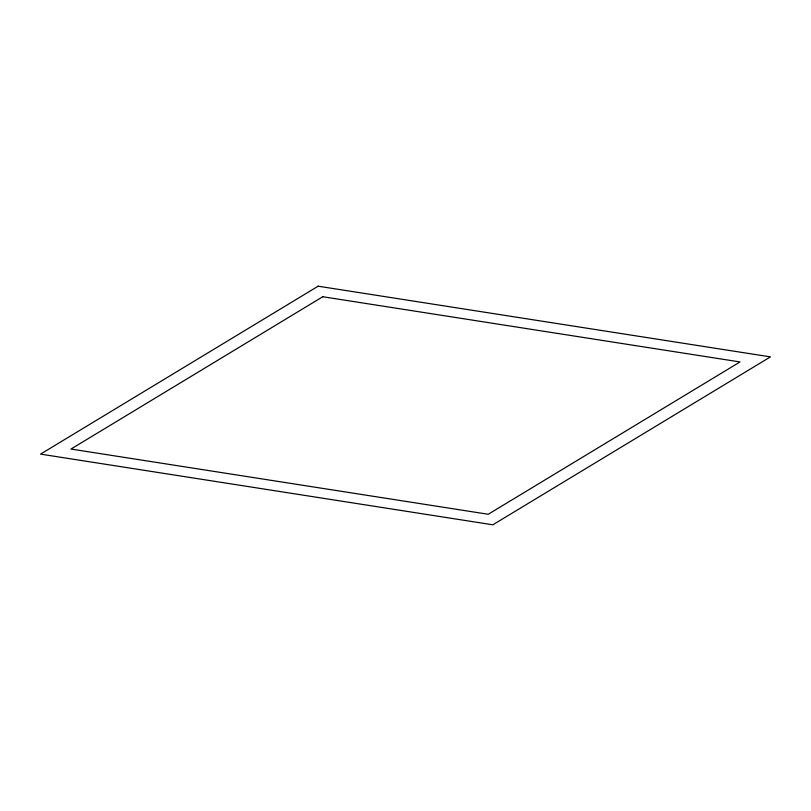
<?xml version="1.0" encoding="UTF-8"?>
<svg xmlns="http://www.w3.org/2000/svg" width="811" height="811" viewBox="0 0 811 811"><rect width="100%" height="100%" fill="white"/><g stroke="black" fill="none" stroke-linecap="round" stroke-linejoin="round"><path stroke-width="1.22" d="M318.145 286.192L40.55 454.119L492.855 524.808L770.45 356.881L318.145 286.192M322.768 296.735L70.983 449.051L488.232 514.265L740.017 361.949L322.768 296.735"/></g></svg>
